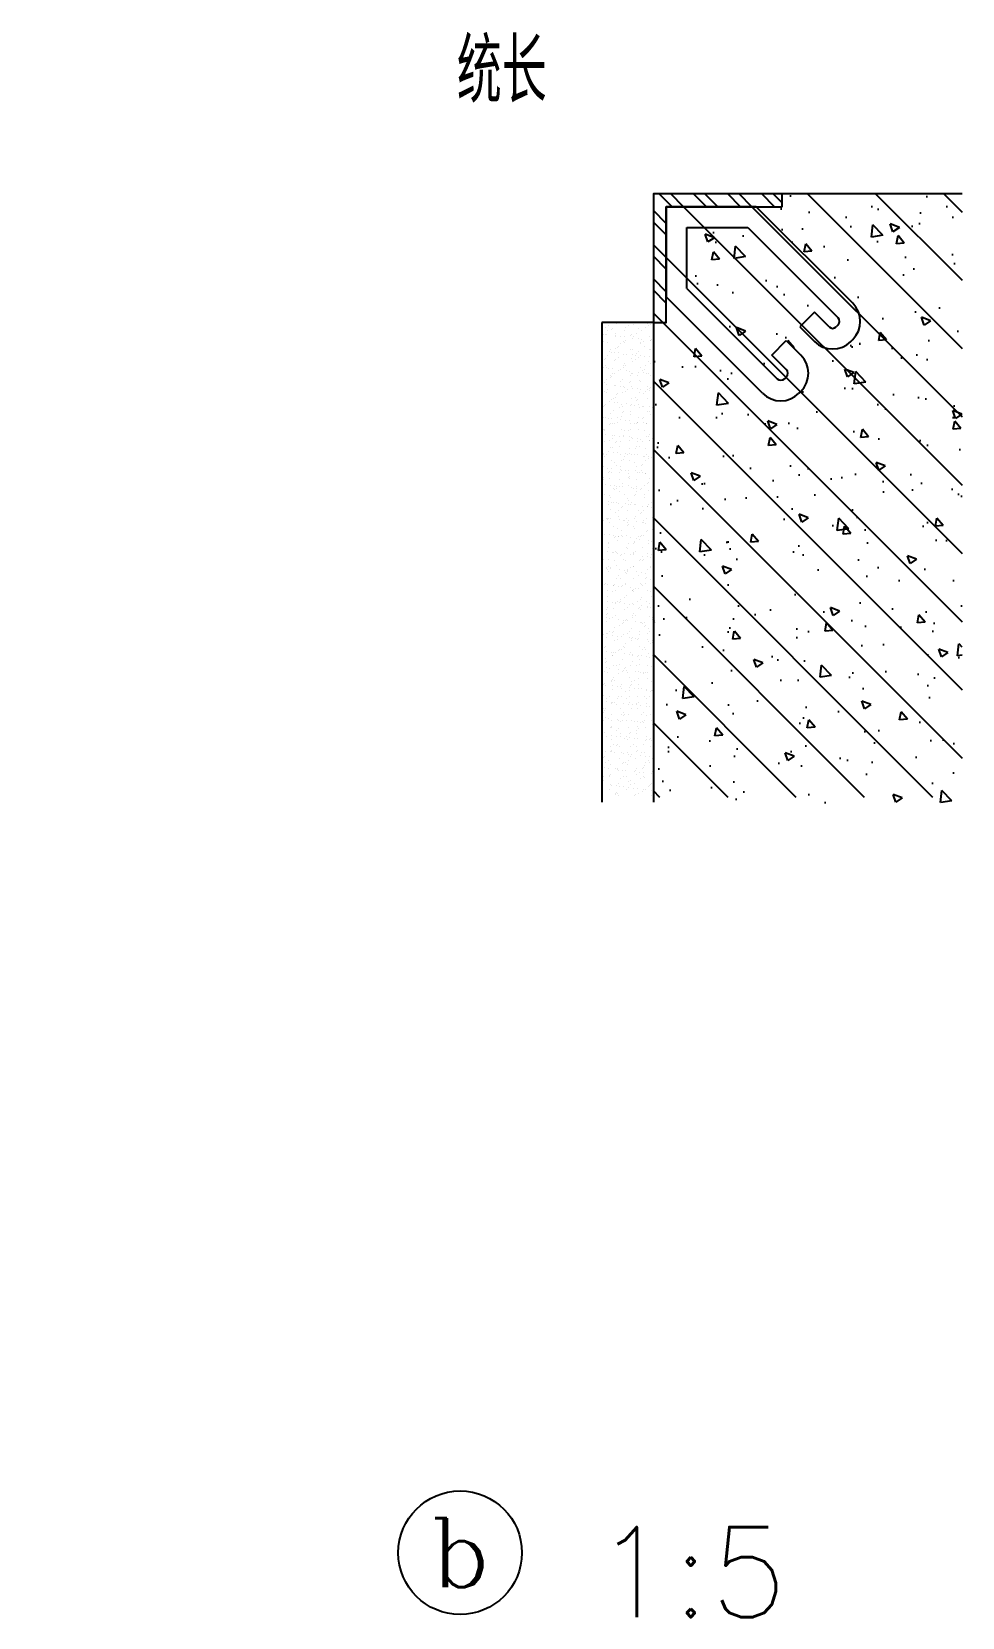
# Model space of a CAD drawing. Extents: x -1348811 to 123514, y -640545 to 749356.
# Drawn here: x -693905 to -690291, y 183161 to 189319 of the extents above; entities that cross this region are included whole.
import ezdxf
from ezdxf.enums import TextEntityAlignment as Align

# ---------------------------------------------------------------- set-up
doc = ezdxf.new("R2010")
doc.units = 0
doc.header["$LTSCALE"] = 10
doc.header["$MEASUREMENT"] = 0
doc.layers.get('0').update_dxf_attribs({"linetype": 'CONTINUOUS'})
doc.layers.get('Defpoints').update_dxf_attribs({"linetype": 'CONTINUOUS'})
for name, color, linetype in [('A-TEXT', 7, 'CONTINUOUS'), ('A_HATCH', 8, 'CONTINUOUS'), ('AXIS', 3, 'CONTINUOUS'), ('AXIS_TEXT', 7, 'CONTINUOUS'), ('DIM_SYMB', 3, 'CONTINUOUS'), ('STAIR', 9, 'CONTINUOUS'), ('TC', 9, 'CONTINUOUS'), ('TEXT', 7, 'CONTINUOUS'), ('wall', 8, 'CONTINUOUS'), ('WINDOW', 4, 'CONTINUOUS')]:
    doc.layers.add(name, color=color, linetype=linetype)
doc.styles.add('COMPLEX', font='COMPLEX')
doc.styles.add('GXM', font='romans', dxfattribs={"width": 0.7, "bigfont": 'hztxt'})
doc.styles.add('HZ', font='romans', dxfattribs={"width": 0.6, "bigfont": 'hztxt'})

# ---------------------------------------------------------------- blocks, each defined once
blk = doc.blocks.new('*X46')
at = {"color": 0}
for p, q in [((231412, 10265), (232616, 11469)), ((231412, 10795), (232086, 11469)), ((231412, 11325), (231556, 11469)), ((231412, 9204), (233577, 11369)), ((231412, 9734), (233047, 11369)), ((231412, 8674), (233712, 10974)), ((231412, 8143), (233738, 10469)), ((231412, 7613), (233812, 10013)), ((231412, 7083), (233812, 9483)), ((231641, 6781), (233812, 8952)), ((232171, 6781), (233812, 8422)), ((232702, 6781), (233812, 7892)), ((233232, 6781), (233812, 7361)), ((233762, 6781), (233812, 6831))]:
    blk.add_line(p, q, dxfattribs=at)
blk = doc.blocks.new('*X47')
at = {"color": 0}
for p, q in [((233838, 10456), (233838, 10456)), ((233841, 10359), (233841, 10359)), ((233850, 10447), (233850, 10447)), ((233859, 10463), (233859, 10463)), ((233871, 10434), (233871, 10434)), ((233885, 10467), (233885, 10467)), ((233886, 10465), (233886, 10465)), ((233906, 10409), (233906, 10409)), ((233929, 10425), (233929, 10425)), ((233947, 10386), (233947, 10386)), ((233966, 10455), (233966, 10455)), ((233969, 10359), (233969, 10359)), ((233972, 10349), (233972, 10349)), ((233979, 10380), (233979, 10380)), ((233988, 10371), (233988, 10371)), ((234006, 10448), (234006, 10448)), ((234027, 10434), (234027, 10434)), ((234037, 10410), (234037, 10410)), ((234040, 10358), (234040, 10358)), ((234066, 10361), (234066, 10361)), ((234101, 10460), (234101, 10460)), ((234103, 10386), (234103, 10386)), ((234104, 10363), (234104, 10363)), ((234106, 10366), (234106, 10366)), ((234129, 10424), (234129, 10424)), ((234139, 10415), (234139, 10415)), ((234161, 10448), (234161, 10448)), ((234165, 10410), (234165, 10410)), ((234174, 10375), (234174, 10375)), ((234182, 10434), (234182, 10434)), ((234182, 10375), (234182, 10375)), ((234200, 10379), (234200, 10379)), ((233829, 10336), (233829, 10336)), ((233832, 10260), (233832, 10260)), ((233837, 10331), (233837, 10331)), ((233838, 10327), (233838, 10327)), ((233845, 10263), (233845, 10263)), ((233882, 10287), (233882, 10287)), ((233890, 10322), (233890, 10322)), ((233905, 10340), (233905, 10340)), ((233909, 10312), (233909, 10312)), ((233911, 10309), (233911, 10309)), ((233931, 10343), (233931, 10343)), ((233931, 10242), (233931, 10242)), ((233940, 10233), (233940, 10233)), ((233973, 10262), (233973, 10262)), ((233987, 10260), (233987, 10260)), ((234018, 10225), (234018, 10225)), ((234032, 10331), (234032, 10331)), ((234040, 10314), (234040, 10314)), ((234046, 10322), (234046, 10322)), ((234067, 10309), (234067, 10309)), ((234082, 10286), (234082, 10286)), ((234086, 10234), (234086, 10234)), ((234091, 10277), (234091, 10277)), ((234108, 10267), (234108, 10267)), ((234112, 10238), (234112, 10238)), ((234134, 10237), (234134, 10237)), ((234143, 10261), (234143, 10261)), ((234152, 10243), (234152, 10243)), ((234168, 10313), (234168, 10313)), ((234202, 10323), (234202, 10323)), ((233817, 10199), (233817, 10199)), ((233834, 10150), (233834, 10150)), ((233843, 10202), (233843, 10202)), ((233848, 10166), (233848, 10166)), ((233872, 10135), (233872, 10135)), ((233883, 10208), (233883, 10208)), ((233883, 10104), (233883, 10104)), ((233912, 10216), (233912, 10216)), ((233915, 10120), (233915, 10120)), ((233931, 10197), (233931, 10197)), ((233951, 10217), (233951, 10217)), ((233952, 10184), (233952, 10184)), ((233976, 10166), (233976, 10166)), ((233977, 10220), (233977, 10220)), ((233984, 10194), (233984, 10194)), ((234028, 10135), (234028, 10135)), ((234034, 10148), (234034, 10148)), ((234043, 10218), (234043, 10218)), ((234043, 10139), (234043, 10139)), ((234046, 10121), (234046, 10121)), ((234064, 10102), (234064, 10102)), ((234086, 10197), (234086, 10197)), ((234086, 10100), (234086, 10100)), ((234107, 10184), (234107, 10184)), ((234111, 10171), (234111, 10171)), ((234132, 10111), (234132, 10111)), ((234158, 10114), (234158, 10114)), ((234171, 10217), (234171, 10217)), ((234174, 10121), (234174, 10121)), ((234183, 10135), (234183, 10135)), ((234184, 10192), (234184, 10192)), ((234193, 10183), (234193, 10183)), ((234198, 10120), (234198, 10120)), ((233815, 10071), (233815, 10071)), ((233836, 10058), (233836, 10058)), ((233851, 10070), (233851, 10070)), ((233863, 10075), (233863, 10075)), ((233889, 10079), (233889, 10079)), ((233893, 10096), (233893, 10096)), ((233912, 10010), (233912, 10010)), ((233919, 10023), (233919, 10023)), ((233929, 10084), (233929, 10084)), ((233936, 10056), (233936, 10056)), ((233971, 10072), (233971, 10072)), ((233979, 10070), (233979, 10070)), ((233986, 10010), (233986, 10010)), ((233992, 10058), (233992, 10058)), ((233995, 10002), (233995, 10002)), ((233997, 10093), (233997, 10093)), ((234023, 10097), (234023, 10097)), ((234049, 10025), (234049, 10025)), ((234068, 10010), (234068, 10010)), ((234110, 9979), (234110, 9979)), ((234114, 10074), (234114, 10074)), ((234117, 9978), (234117, 9978)), ((234127, 10072), (234127, 10072)), ((234136, 10054), (234136, 10054)), ((234145, 10046), (234145, 10046)), ((234148, 10059), (234148, 10059)), ((234177, 10024), (234177, 10024)), ((234178, 9987), (234178, 9987)), ((234189, 10006), (234189, 10006)), ((234204, 9991), (234204, 9991)), ((233836, 9966), (233836, 9966)), ((233841, 9943), (233841, 9943)), ((233845, 9958), (233845, 9958)), ((233854, 9974), (233854, 9974)), ((233856, 9946), (233856, 9946)), ((233857, 9877), (233857, 9877)), ((233877, 9933), (233877, 9933)), ((233888, 9918), (233888, 9918)), ((233909, 9952), (233909, 9952)), ((233922, 9927), (233922, 9927)), ((233935, 9955), (233935, 9955)), ((233938, 9872), (233938, 9872)), ((233947, 9864), (233947, 9864)), ((233953, 9884), (233953, 9884)), ((233975, 9961), (233975, 9961)), ((233982, 9973), (233982, 9973)), ((233985, 9877), (233985, 9877)), ((234011, 9947), (234011, 9947)), ((234032, 9933), (234032, 9933)), ((234039, 9962), (234039, 9962)), ((234043, 9970), (234043, 9970)), ((234053, 9929), (234053, 9929)), ((234069, 9973), (234069, 9973)), ((234088, 9916), (234088, 9916)), ((234098, 9908), (234098, 9908)), ((234108, 9885), (234108, 9885)), ((234120, 9882), (234120, 9882)), ((234141, 9868), (234141, 9868)), ((234156, 9855), (234156, 9855)), ((234167, 9947), (234167, 9947)), ((234180, 9928), (234180, 9928)), ((234188, 9933), (234188, 9933)), ((233820, 9811), (233820, 9811)), ((233837, 9759), (233837, 9759)), ((233841, 9780), (233841, 9780)), ((233846, 9814), (233846, 9814)), ((233860, 9781), (233860, 9781)), ((233887, 9820), (233887, 9820)), ((233890, 9735), (233890, 9735)), ((233896, 9821), (233896, 9821)), ((233917, 9808), (233917, 9808)), ((233925, 9831), (233925, 9831)), ((233928, 9734), (233928, 9734)), ((233955, 9829), (233955, 9829)), ((233981, 9832), (233981, 9832)), ((233988, 9781), (233988, 9781)), ((233991, 9824), (233991, 9824)), ((233993, 9759), (233993, 9759)), ((234021, 9837), (234021, 9837)), ((234041, 9778), (234041, 9778)), ((234050, 9770), (234050, 9770)), ((234052, 9821), (234052, 9821)), ((234056, 9832), (234056, 9832)), ((234059, 9736), (234059, 9736)), ((234073, 9808), (234073, 9808)), ((234089, 9846), (234089, 9846)), ((234093, 9730), (234093, 9730)), ((234115, 9850), (234115, 9850)), ((234123, 9785), (234123, 9785)), ((234149, 9760), (234149, 9760)), ((234184, 9832), (234184, 9832)), ((234187, 9735), (234187, 9735)), ((234191, 9822), (234191, 9822)), ((234200, 9814), (234200, 9814)), ((234202, 9732), (234202, 9732)), ((234208, 9822), (234208, 9822)), ((233864, 9685), (233864, 9685)), ((233866, 9688), (233866, 9688)), ((233878, 9634), (233878, 9634)), ((233892, 9691), (233892, 9691)), ((233899, 9726), (233899, 9726)), ((233931, 9638), (233931, 9638)), ((233933, 9696), (233933, 9696)), ((233936, 9696), (233936, 9696)), ((233943, 9686), (233943, 9686)), ((233958, 9682), (233958, 9682)), ((233991, 9684), (233991, 9684)), ((233993, 9641), (233993, 9641)), ((234001, 9705), (234001, 9705)), ((234002, 9632), (234002, 9632)), ((234027, 9709), (234027, 9709)), ((234033, 9634), (234033, 9634)), ((234062, 9640), (234062, 9640)), ((234068, 9714), (234068, 9714)), ((234092, 9696), (234092, 9696)), ((234113, 9683), (234113, 9683)), ((234126, 9689), (234126, 9689)), ((234136, 9723), (234136, 9723)), ((234143, 9685), (234143, 9685)), ((234152, 9676), (234152, 9676)), ((234162, 9726), (234162, 9726)), ((234189, 9634), (234189, 9634)), ((234190, 9639), (234190, 9639)), ((234196, 9636), (234196, 9636)), ((233821, 9570), (233821, 9570)), ((233842, 9597), (233842, 9597)), ((233842, 9557), (233842, 9557)), ((233845, 9555), (233845, 9555)), ((233852, 9588), (233852, 9588)), ((233867, 9588), (233867, 9588)), ((233870, 9492), (233870, 9492)), ((233895, 9548), (233895, 9548)), ((233912, 9564), (233912, 9564)), ((233918, 9509), (233918, 9509)), ((233934, 9542), (233934, 9542)), ((233938, 9568), (233938, 9568)), ((233945, 9503), (233945, 9503)), ((233954, 9494), (233954, 9494)), ((233977, 9571), (233977, 9571)), ((233979, 9573), (233979, 9573)), ((233995, 9588), (233995, 9588)), ((233998, 9557), (233998, 9557)), ((233998, 9491), (233998, 9491)), ((234045, 9592), (234045, 9592)), ((234047, 9582), (234047, 9582)), ((234065, 9543), (234065, 9543)), ((234073, 9585), (234073, 9585)), ((234074, 9509), (234074, 9509)), ((234095, 9547), (234095, 9547)), ((234104, 9538), (234104, 9538)), ((234114, 9591), (234114, 9591)), ((234130, 9593), (234130, 9593)), ((234133, 9571), (234133, 9571)), ((234133, 9496), (234133, 9496)), ((234148, 9498), (234148, 9498)), ((234154, 9557), (234154, 9557)), ((234182, 9600), (234182, 9600)), ((234193, 9543), (234193, 9543)), ((234208, 9603), (234208, 9603)), ((233824, 9423), (233824, 9423)), ((233847, 9411), (233847, 9411)), ((233850, 9426), (233850, 9426)), ((233862, 9445), (233862, 9445)), ((233873, 9396), (233873, 9396)), ((233883, 9432), (233883, 9432)), ((233891, 9432), (233891, 9432)), ((233897, 9365), (233897, 9365)), ((233937, 9445), (233937, 9445)), ((233959, 9441), (233959, 9441)), ((233959, 9383), (233959, 9383)), ((233985, 9444), (233985, 9444)), ((233998, 9455), (233998, 9455)), ((234001, 9395), (234001, 9395)), ((234017, 9445), (234017, 9445)), ((234025, 9450), (234025, 9450)), ((234038, 9432), (234038, 9432)), ((234047, 9409), (234047, 9409)), ((234057, 9401), (234057, 9401)), ((234068, 9447), (234068, 9447)), ((234093, 9458), (234093, 9458)), ((234100, 9361), (234100, 9361)), ((234114, 9384), (234114, 9384)), ((234119, 9462), (234119, 9462)), ((234136, 9400), (234136, 9400)), ((234160, 9467), (234160, 9467)), ((234173, 9446), (234173, 9446)), ((234194, 9432), (234194, 9432)), ((234196, 9446), (234196, 9446)), ((234198, 9453), (234198, 9453)), ((234207, 9444), (234207, 9444)), ((233843, 9258), (233843, 9258)), ((233870, 9300), (233870, 9300)), ((233876, 9299), (233876, 9299)), ((233896, 9303), (233896, 9303)), ((233902, 9320), (233902, 9320)), ((233906, 9357), (233906, 9357)), ((233923, 9307), (233923, 9307)), ((233937, 9308), (233937, 9308)), ((233941, 9349), (233941, 9349)), ((233944, 9253), (233944, 9253)), ((233950, 9317), (233950, 9317)), ((233999, 9258), (233999, 9258)), ((234000, 9271), (234000, 9271)), ((234004, 9299), (234004, 9299)), ((234005, 9317), (234005, 9317)), ((234009, 9263), (234009, 9263)), ((234031, 9321), (234031, 9321)), ((234058, 9320), (234058, 9320)), ((234071, 9351), (234071, 9351)), ((234071, 9326), (234071, 9326)), ((234075, 9254), (234075, 9254)), ((234079, 9307), (234079, 9307)), ((234139, 9335), (234139, 9335)), ((234139, 9304), (234139, 9304)), ((234150, 9315), (234150, 9315)), ((234155, 9258), (234155, 9258)), ((234159, 9307), (234159, 9307)), ((234165, 9338), (234165, 9338)), ((234199, 9350), (234199, 9350)), ((234203, 9267), (234203, 9267)), ((234203, 9254), (234203, 9254)), ((234206, 9344), (234206, 9344)), ((233848, 9167), (233848, 9167)), ((233849, 9227), (233849, 9227)), ((233859, 9219), (233859, 9219)), ((233879, 9203), (233879, 9203)), ((233884, 9133), (233884, 9133)), ((233902, 9179), (233902, 9179)), ((233916, 9176), (233916, 9176)), ((233942, 9195), (233942, 9195)), ((233942, 9180), (233942, 9180)), ((233947, 9156), (233947, 9156)), ((233952, 9133), (233952, 9133)), ((233961, 9125), (233961, 9125)), ((233963, 9181), (233963, 9181)), ((233983, 9185), (233983, 9185)), ((234007, 9202), (234007, 9202)), ((234039, 9133), (234039, 9133)), ((234051, 9194), (234051, 9194)), ((234052, 9223), (234052, 9223)), ((234077, 9197), (234077, 9197)), ((234078, 9158), (234078, 9158)), ((234098, 9195), (234098, 9195)), ((234102, 9177), (234102, 9177)), ((234111, 9169), (234111, 9169)), ((234117, 9203), (234117, 9203)), ((234119, 9182), (234119, 9182)), ((234142, 9207), (234142, 9207)), ((234155, 9129), (234155, 9129)), ((234185, 9212), (234185, 9212)), ((234195, 9133), (234195, 9133)), ((234206, 9157), (234206, 9157)), ((234211, 9215), (234211, 9215)), ((233815, 9055), (233815, 9055)), ((233827, 9069), (233827, 9069)), ((233828, 9035), (233828, 9035)), ((233848, 9056), (233848, 9056)), ((233854, 9041), (233854, 9041)), ((233854, 9039), (233854, 9039)), ((233882, 9107), (233882, 9107)), ((233886, 9010), (233886, 9010)), ((233894, 9044), (233894, 9044)), ((233904, 8996), (233904, 8996)), ((233924, 9007), (233924, 9007)), ((233950, 9060), (233950, 9060)), ((233962, 9053), (233962, 9053)), ((233983, 9070), (233983, 9070)), ((233988, 9056), (233988, 9056)), ((234004, 9085), (234004, 9085)), ((234004, 9056), (234004, 9056)), ((234010, 9106), (234010, 9106)), ((234013, 9010), (234013, 9010)), ((234029, 9062), (234029, 9062)), ((234054, 9039), (234054, 9039)), ((234063, 9031), (234063, 9031)), ((234080, 9008), (234080, 9008)), ((234081, 9062), (234081, 9062)), ((234097, 9071), (234097, 9071)), ((234107, 8991), (234107, 8991)), ((234123, 9074), (234123, 9074)), ((234138, 9070), (234138, 9070)), ((234145, 9111), (234145, 9111)), ((234149, 9015), (234149, 9015)), ((234159, 9056), (234159, 9056)), ((234164, 9079), (234164, 9079)), ((234205, 9083), (234205, 9083)), ((234209, 9061), (234209, 9061)), ((233818, 8959), (233818, 8959)), ((233867, 8944), (233867, 8944)), ((233874, 8912), (233874, 8912)), ((233888, 8931), (233888, 8931)), ((233889, 8914), (233889, 8914)), ((233900, 8915), (233900, 8915)), ((233913, 8987), (233913, 8987)), ((233940, 8921), (233940, 8921)), ((233953, 8964), (233953, 8964)), ((233957, 8947), (233957, 8947)), ((233964, 8882), (233964, 8882)), ((234006, 8902), (234006, 8902)), ((234008, 8929), (234008, 8929)), ((234016, 8893), (234016, 8893)), ((234017, 8913), (234017, 8913)), ((234023, 8944), (234023, 8944)), ((234034, 8933), (234034, 8933)), ((234044, 8931), (234044, 8931)), ((234075, 8938), (234075, 8938)), ((234084, 8965), (234084, 8965)), ((234087, 8869), (234087, 8869)), ((234120, 8883), (234120, 8883)), ((234143, 8947), (234143, 8947)), ((234152, 8918), (234152, 8918)), ((234157, 8946), (234157, 8946)), ((234166, 8937), (234166, 8937)), ((234169, 8951), (234169, 8951)), ((234179, 8945), (234179, 8945)), ((234200, 8931), (234200, 8931)), ((234209, 8897), (234209, 8897)), ((234210, 8956), (234210, 8956)), ((234212, 8965), (234212, 8965)), ((233821, 8862), (233821, 8862)), ((233824, 8766), (233824, 8766)), ((233849, 8757), (233849, 8757)), ((233852, 8779), (233852, 8779)), ((233856, 8858), (233856, 8858)), ((233865, 8849), (233865, 8849)), ((233892, 8818), (233892, 8818)), ((233908, 8819), (233908, 8819)), ((233909, 8809), (233909, 8809)), ((233920, 8788), (233920, 8788)), ((233929, 8805), (233929, 8805)), ((233946, 8792), (233946, 8792)), ((233956, 8867), (233956, 8867)), ((233959, 8764), (233959, 8764)), ((233960, 8771), (233960, 8771)), ((233968, 8755), (233968, 8755)), ((233987, 8797), (233987, 8797)), ((234005, 8757), (234005, 8757)), ((234020, 8817), (234020, 8817)), ((234054, 8806), (234054, 8806)), ((234059, 8853), (234059, 8853)), ((234063, 8819), (234063, 8819)), ((234080, 8809), (234080, 8809)), ((234085, 8806), (234085, 8806)), ((234090, 8773), (234090, 8773)), ((234109, 8808), (234109, 8808)), ((234118, 8799), (234118, 8799)), ((234121, 8815), (234121, 8815)), ((234155, 8822), (234155, 8822)), ((234160, 8757), (234160, 8757)), ((234162, 8759), (234162, 8759)), ((234189, 8824), (234189, 8824)), ((233813, 8680), (233813, 8680)), ((233818, 8712), (233818, 8712)), ((233828, 8670), (233828, 8670)), ((233831, 8647), (233831, 8647)), ((233857, 8651), (233857, 8651)), ((233861, 8672), (233861, 8672)), ((233889, 8632), (233889, 8632)), ((233895, 8721), (233895, 8721)), ((233898, 8656), (233898, 8656)), ((233898, 8625), (233898, 8625)), ((233911, 8626), (233911, 8626)), ((233948, 8694), (233948, 8694)), ((233963, 8674), (233963, 8674)), ((233966, 8665), (233966, 8665)), ((233969, 8680), (233969, 8680)), ((233992, 8668), (233992, 8668)), ((234011, 8716), (234011, 8716)), ((234023, 8721), (234023, 8721)), ((234026, 8624), (234026, 8624)), ((234033, 8674), (234033, 8674)), ((234045, 8632), (234045, 8632)), ((234061, 8670), (234061, 8670)), ((234070, 8662), (234070, 8662)), ((234094, 8676), (234094, 8676)), ((234101, 8683), (234101, 8683)), ((234104, 8694), (234104, 8694)), ((234114, 8622), (234114, 8622)), ((234125, 8680), (234125, 8680)), ((234127, 8686), (234127, 8686)), ((234158, 8726), (234158, 8726)), ((234161, 8629), (234161, 8629)), ((234167, 8691), (234167, 8691)), ((234201, 8632), (234201, 8632)), ((234211, 8714), (234211, 8714)), ((233813, 8534), (233813, 8534)), ((233831, 8573), (233831, 8573)), ((233833, 8568), (233833, 8568)), ((233854, 8555), (233854, 8555)), ((233877, 8524), (233877, 8524)), ((233901, 8529), (233901, 8529)), ((233903, 8527), (233903, 8527)), ((233920, 8618), (233920, 8618)), ((233930, 8506), (233930, 8506)), ((233944, 8533), (233944, 8533)), ((233963, 8578), (233963, 8578)), ((233966, 8578), (233966, 8578)), ((233988, 8568), (233988, 8568)), ((234010, 8555), (234010, 8555)), ((234012, 8542), (234012, 8542)), ((234013, 8532), (234013, 8532)), ((234022, 8524), (234022, 8524)), ((234029, 8528), (234029, 8528)), ((234038, 8545), (234038, 8545)), ((234079, 8550), (234079, 8550)), ((234085, 8507), (234085, 8507)), ((234097, 8580), (234097, 8580)), ((234144, 8569), (234144, 8569)), ((234147, 8559), (234147, 8559)), ((234164, 8576), (234164, 8576)), ((234164, 8533), (234164, 8533)), ((234165, 8555), (234165, 8555)), ((234173, 8568), (234173, 8568)), ((234173, 8563), (234173, 8563)), ((233814, 8381), (233814, 8381)), ((233815, 8386), (233815, 8386)), ((233834, 8477), (233834, 8477)), ((233837, 8381), (233837, 8381)), ((233856, 8392), (233856, 8392)), ((233863, 8488), (233863, 8488)), ((233872, 8480), (233872, 8480)), ((233873, 8443), (233873, 8443)), ((233894, 8429), (233894, 8429)), ((233904, 8432), (233904, 8432)), ((233916, 8440), (233916, 8440)), ((233924, 8400), (233924, 8400)), ((233950, 8404), (233950, 8404)), ((233965, 8394), (233965, 8394)), ((233969, 8482), (233969, 8482)), ((233970, 8381), (233970, 8381)), ((233972, 8385), (233972, 8385)), ((233975, 8386), (233975, 8386)), ((233990, 8409), (233990, 8409)), ((234029, 8443), (234029, 8443)), ((234032, 8432), (234032, 8432)), ((234050, 8430), (234050, 8430)), ((234058, 8418), (234058, 8418)), ((234066, 8484), (234066, 8484)), ((234084, 8422), (234084, 8422)), ((234100, 8483), (234100, 8483)), ((234103, 8387), (234103, 8387)), ((234116, 8438), (234116, 8438)), ((234125, 8430), (234125, 8430)), ((234125, 8427), (234125, 8427)), ((234126, 8381), (234126, 8381)), ((234167, 8437), (234167, 8437)), ((234168, 8390), (234168, 8390)), ((234185, 8443), (234185, 8443)), ((234193, 8436), (234193, 8436)), ((234206, 8430), (234206, 8430)), ((233815, 8351), (233815, 8351)), ((233824, 8342), (233824, 8342)), ((233835, 8259), (233835, 8259)), ((233840, 8284), (233840, 8284)), ((233855, 8256), (233855, 8256)), ((233861, 8263), (233861, 8263)), ((233868, 8302), (233868, 8302)), ((233902, 8268), (233902, 8268)), ((233908, 8336), (233908, 8336)), ((233914, 8318), (233914, 8318)), ((233918, 8257), (233918, 8257)), ((233935, 8304), (233935, 8304)), ((233970, 8277), (233970, 8277)), ((233975, 8289), (233975, 8289)), ((233996, 8281), (233996, 8281)), ((234011, 8256), (234011, 8256)), ((234018, 8346), (234018, 8346)), ((234036, 8335), (234036, 8335)), ((234036, 8286), (234036, 8286)), ((234068, 8300), (234068, 8300)), ((234069, 8318), (234069, 8318)), ((234077, 8292), (234077, 8292)), ((234090, 8305), (234090, 8305)), ((234104, 8295), (234104, 8295)), ((234106, 8291), (234106, 8291)), ((234121, 8252), (234121, 8252)), ((234130, 8298), (234130, 8298)), ((234166, 8256), (234166, 8256)), ((234171, 8340), (234171, 8340)), ((234171, 8304), (234171, 8304)), ((233819, 8179), (233819, 8179)), ((233820, 8164), (233820, 8164)), ((233843, 8188), (233843, 8188)), ((233881, 8136), (233881, 8136)), ((233895, 8130), (233895, 8130)), ((233907, 8139), (233907, 8139)), ((233911, 8240), (233911, 8240)), ((233914, 8143), (233914, 8143)), ((233927, 8248), (233927, 8248)), ((233948, 8145), (233948, 8145)), ((233954, 8193), (233954, 8193)), ((233970, 8208), (233970, 8208)), ((233975, 8179), (233975, 8179)), ((233978, 8193), (233978, 8193)), ((234016, 8154), (234016, 8154)), ((234020, 8163), (234020, 8163)), ((234029, 8154), (234029, 8154)), ((234039, 8239), (234039, 8239)), ((234042, 8157), (234042, 8157)), ((234042, 8143), (234042, 8143)), ((234051, 8131), (234051, 8131)), ((234082, 8162), (234082, 8162)), ((234109, 8194), (234109, 8194)), ((234110, 8193), (234110, 8193)), ((234131, 8179), (234131, 8179)), ((234150, 8171), (234150, 8171)), ((234170, 8207), (234170, 8207)), ((234174, 8244), (234174, 8244)), ((234176, 8175), (234176, 8175)), ((234177, 8148), (234177, 8148)), ((234180, 8198), (234180, 8198)), ((234207, 8131), (234207, 8131)), ((233813, 8127), (233813, 8127)), ((233839, 8067), (233839, 8067)), ((233847, 8092), (233847, 8092)), ((233860, 8054), (233860, 8054)), ((233870, 8119), (233870, 8119)), ((233879, 8110), (233879, 8110)), ((233917, 8047), (233917, 8047)), ((233923, 8071), (233923, 8071)), ((233927, 8013), (233927, 8013)), ((233953, 8016), (233953, 8016)), ((233972, 8025), (233972, 8025)), ((233981, 8016), (233981, 8016)), ((233982, 8096), (233982, 8096)), ((233994, 8067), (233994, 8067)), ((233994, 8021), (233994, 8021)), ((234015, 8054), (234015, 8054)), ((234045, 8046), (234045, 8046)), ((234062, 8030), (234062, 8030)), ((234073, 8114), (234073, 8114)), ((234088, 8034), (234088, 8034)), ((234091, 8006), (234091, 8006)), ((234112, 8098), (234112, 8098)), ((234123, 8069), (234123, 8069)), ((234129, 8039), (234129, 8039)), ((234132, 8060), (234132, 8060)), ((234150, 8068), (234150, 8068)), ((234171, 8054), (234171, 8054)), ((234175, 8020), (234175, 8020)), ((234180, 8051), (234180, 8051)), ((234196, 8048), (234196, 8048)), ((233819, 7998), (233819, 7998)), ((233822, 7981), (233822, 7981)), ((233831, 7973), (233831, 7973)), ((233850, 7995), (233850, 7995)), ((233853, 7899), (233853, 7899)), ((233859, 8004), (233859, 8004)), ((233875, 7933), (233875, 7933)), ((233879, 7942), (233879, 7942)), ((233900, 7928), (233900, 7928)), ((233920, 7951), (233920, 7951)), ((233924, 7887), (233924, 7887)), ((233936, 8005), (233936, 8005)), ((233973, 7889), (233973, 7889)), ((233985, 8000), (233985, 8000)), ((233988, 7904), (233988, 7904)), ((233999, 7893), (233999, 7893)), ((234025, 7977), (234025, 7977)), ((234035, 7942), (234035, 7942)), ((234040, 7898), (234040, 7898)), ((234048, 7950), (234048, 7950)), ((234056, 7929), (234056, 7929)), ((234075, 7931), (234075, 7931)), ((234084, 7923), (234084, 7923)), ((234108, 7907), (234108, 7907)), ((234116, 8002), (234116, 8002)), ((234119, 7905), (234119, 7905)), ((234127, 7883), (234127, 7883)), ((234134, 7910), (234134, 7910)), ((234175, 7916), (234175, 7916)), ((234183, 7955), (234183, 7955)), ((234190, 7942), (234190, 7942)), ((234211, 7929), (234211, 7929)), ((233820, 7880), (233820, 7880)), ((233827, 7795), (233827, 7795)), ((233839, 7871), (233839, 7871)), ((233856, 7803), (233856, 7803)), ((233865, 7875), (233865, 7875)), ((233905, 7880), (233905, 7880)), ((233919, 7817), (233919, 7817)), ((233923, 7854), (233923, 7854)), ((233934, 7879), (233934, 7879)), ((233940, 7803), (233940, 7803)), ((233976, 7880), (233976, 7880)), ((233977, 7839), (233977, 7839)), ((233991, 7807), (233991, 7807)), ((234019, 7766), (234019, 7766)), ((234027, 7793), (234027, 7793)), ((234036, 7785), (234036, 7785)), ((234046, 7769), (234046, 7769)), ((234051, 7854), (234051, 7854)), ((234075, 7817), (234075, 7817)), ((234086, 7775), (234086, 7775)), ((234096, 7803), (234096, 7803)), ((234122, 7809), (234122, 7809)), ((234132, 7880), (234132, 7880)), ((234154, 7784), (234154, 7784)), ((234177, 7837), (234177, 7837)), ((234180, 7787), (234180, 7787)), ((234186, 7859), (234186, 7859)), ((234186, 7829), (234186, 7829)), ((234189, 7762), (234189, 7762)), ((233817, 7739), (233817, 7739)), ((233825, 7678), (233825, 7678)), ((233859, 7706), (233859, 7706)), ((233861, 7755), (233861, 7755)), ((233877, 7749), (233877, 7749)), ((233885, 7748), (233885, 7748)), ((233886, 7741), (233886, 7741)), ((233911, 7752), (233911, 7752)), ((233927, 7758), (233927, 7758)), ((233929, 7701), (233929, 7701)), ((233930, 7662), (233930, 7662)), ((233952, 7757), (233952, 7757)), ((233960, 7691), (233960, 7691)), ((233979, 7655), (233979, 7655)), ((233981, 7678), (233981, 7678)), ((233988, 7647), (233988, 7647)), ((233994, 7711), (233994, 7711)), ((234016, 7755), (234016, 7755)), ((234054, 7757), (234054, 7757)), ((234058, 7661), (234058, 7661)), ((234066, 7642), (234066, 7642)), ((234080, 7745), (234080, 7745)), ((234092, 7646), (234092, 7646)), ((234115, 7692), (234115, 7692)), ((234125, 7713), (234125, 7713)), ((234129, 7699), (234129, 7699)), ((234132, 7651), (234132, 7651)), ((234137, 7678), (234137, 7678)), ((234139, 7691), (234139, 7691)), ((234172, 7755), (234172, 7755)), ((234182, 7651), (234182, 7651)), ((234193, 7666), (234193, 7666)), ((234200, 7660), (234200, 7660)), ((233822, 7610), (233822, 7610)), ((233829, 7612), (233829, 7612)), ((233838, 7603), (233838, 7603)), ((233844, 7566), (233844, 7566)), ((233862, 7610), (233862, 7610)), ((233863, 7616), (233863, 7616)), ((233865, 7514), (233865, 7514)), ((233866, 7552), (233866, 7552)), ((233882, 7563), (233882, 7563)), ((233901, 7629), (233901, 7629)), ((233931, 7625), (233931, 7625)), ((233931, 7518), (233931, 7518)), ((233933, 7565), (233933, 7565)), ((233957, 7628), (233957, 7628)), ((233997, 7615), (233997, 7615)), ((233998, 7633), (233998, 7633)), ((234000, 7566), (234000, 7566)), ((234000, 7518), (234000, 7518)), ((234021, 7553), (234021, 7553)), ((234032, 7607), (234032, 7607)), ((234057, 7630), (234057, 7630)), ((234061, 7565), (234061, 7565)), ((234082, 7562), (234082, 7562)), ((234091, 7553), (234091, 7553)), ((234112, 7519), (234112, 7519)), ((234128, 7616), (234128, 7616)), ((234131, 7520), (234131, 7520)), ((234134, 7513), (234134, 7513)), ((234138, 7522), (234138, 7522)), ((234156, 7566), (234156, 7566)), ((234177, 7553), (234177, 7553)), ((234178, 7528), (234178, 7528)), ((234196, 7570), (234196, 7570)), ((233834, 7425), (233834, 7425)), ((233842, 7484), (233842, 7484)), ((233869, 7487), (233869, 7487)), ((233869, 7417), (233869, 7417)), ((233885, 7441), (233885, 7441)), ((233906, 7427), (233906, 7427)), ((233909, 7492), (233909, 7492)), ((233936, 7469), (233936, 7469)), ((233940, 7509), (233940, 7509)), ((233941, 7504), (233941, 7504)), ((233977, 7501), (233977, 7501)), ((233984, 7469), (233984, 7469)), ((234003, 7505), (234003, 7505)), ((234004, 7422), (234004, 7422)), ((234034, 7424), (234034, 7424)), ((234041, 7441), (234041, 7441)), ((234043, 7415), (234043, 7415)), ((234044, 7510), (234044, 7510)), ((234062, 7428), (234062, 7428)), ((234064, 7468), (234064, 7468)), ((234097, 7504), (234097, 7504)), ((234134, 7424), (234134, 7424)), ((234158, 7396), (234158, 7396)), ((234184, 7468), (234184, 7468)), ((234184, 7399), (234184, 7399)), ((234193, 7459), (234193, 7459)), ((234196, 7441), (234196, 7441)), ((234199, 7473), (234199, 7473)), ((233821, 7351), (233821, 7351)), ((233826, 7379), (233826, 7379)), ((233872, 7321), (233872, 7321)), ((233883, 7380), (233883, 7380)), ((233889, 7360), (233889, 7360)), ((233893, 7371), (233893, 7371)), ((233915, 7364), (233915, 7364)), ((233925, 7316), (233925, 7316)), ((233936, 7332), (233936, 7332)), ((233939, 7373), (233939, 7373)), ((233942, 7276), (233942, 7276)), ((233946, 7302), (233946, 7302)), ((233955, 7369), (233955, 7369)), ((233982, 7379), (233982, 7379)), ((233986, 7286), (233986, 7286)), ((233995, 7277), (233995, 7277)), ((234007, 7326), (234007, 7326)), ((234023, 7378), (234023, 7378)), ((234049, 7381), (234049, 7381)), ((234067, 7372), (234067, 7372)), ((234070, 7276), (234070, 7276)), ((234081, 7316), (234081, 7316)), ((234086, 7375), (234086, 7375)), ((234090, 7387), (234090, 7387)), ((234102, 7302), (234102, 7302)), ((234136, 7330), (234136, 7330)), ((234137, 7379), (234137, 7379)), ((234138, 7327), (234138, 7327)), ((234145, 7321), (234145, 7321)), ((234189, 7282), (234189, 7282)), ((234202, 7377), (234202, 7377)), ((234204, 7272), (234204, 7272)), ((234205, 7281), (234205, 7281)), ((233815, 7178), (233815, 7178)), ((233826, 7223), (233826, 7223)), ((233831, 7177), (233831, 7177)), ((233836, 7242), (233836, 7242)), ((233845, 7234), (233845, 7234)), ((233866, 7253), (233866, 7253)), ((233867, 7228), (233867, 7228)), ((233875, 7225), (233875, 7225)), ((233888, 7194), (233888, 7194)), ((233935, 7237), (233935, 7237)), ((233938, 7148), (233938, 7148)), ((233945, 7180), (233945, 7180)), ((233961, 7240), (233961, 7240)), ((233966, 7190), (233966, 7190)), ((233987, 7177), (233987, 7177)), ((234001, 7246), (234001, 7246)), ((234010, 7229), (234010, 7229)), ((234022, 7254), (234022, 7254)), ((234039, 7238), (234039, 7238)), ((234069, 7255), (234069, 7255)), ((234073, 7179), (234073, 7179)), ((234088, 7192), (234088, 7192)), ((234095, 7258), (234095, 7258)), ((234098, 7184), (234098, 7184)), ((234121, 7191), (234121, 7191)), ((234136, 7263), (234136, 7263)), ((234141, 7231), (234141, 7231)), ((234141, 7144), (234141, 7144)), ((234142, 7177), (234142, 7177)), ((234178, 7254), (234178, 7254)), ((234208, 7184), (234208, 7184)), ((233818, 7082), (233818, 7082)), ((233841, 7056), (233841, 7056)), ((233846, 7096), (233846, 7096)), ((233850, 7065), (233850, 7065)), ((233871, 7051), (233871, 7051)), ((233872, 7099), (233872, 7099)), ((233878, 7128), (233878, 7128)), ((233881, 7032), (233881, 7032)), ((233907, 7128), (233907, 7128)), ((233913, 7104), (233913, 7104)), ((233947, 7140), (233947, 7140)), ((233949, 7084), (233949, 7084)), ((233981, 7113), (233981, 7113)), ((233991, 7100), (233991, 7100)), ((234006, 7065), (234006, 7065)), ((234007, 7117), (234007, 7117)), ((234013, 7133), (234013, 7133)), ((234016, 7037), (234016, 7037)), ((234027, 7052), (234027, 7052)), ((234041, 7054), (234041, 7054)), ((234047, 7122), (234047, 7122)), ((234050, 7046), (234050, 7046)), ((234063, 7129), (234063, 7129)), ((234076, 7083), (234076, 7083)), ((234115, 7131), (234115, 7131)), ((234141, 7135), (234141, 7135)), ((234144, 7135), (234144, 7135)), ((234147, 7038), (234147, 7038)), ((234162, 7065), (234162, 7065)), ((234182, 7140), (234182, 7140)), ((234183, 7052), (234183, 7052)), ((234191, 7098), (234191, 7098)), ((234200, 7090), (234200, 7090)), ((234212, 7088), (234212, 7088)), ((233821, 6986), (233821, 6986)), ((233824, 6963), (233824, 6963)), ((233884, 6935), (233884, 6935)), ((233890, 7010), (233890, 7010)), ((233891, 6940), (233891, 6940)), ((233892, 6972), (233892, 6972)), ((233899, 7002), (233899, 7002)), ((233912, 6926), (233912, 6926)), ((233918, 6976), (233918, 6976)), ((233943, 6962), (233943, 6962)), ((233947, 7003), (233947, 7003)), ((233952, 6987), (233952, 6987)), ((233959, 6981), (233959, 6981)), ((233993, 6916), (233993, 6916)), ((234002, 6908), (234002, 6908)), ((234019, 6940), (234019, 6940)), ((234027, 6990), (234027, 6990)), ((234046, 6940), (234046, 6940)), ((234053, 6993), (234053, 6993)), ((234067, 6926), (234067, 6926)), ((234080, 6987), (234080, 6987)), ((234093, 7006), (234093, 7006)), ((234094, 6999), (234094, 6999)), ((234103, 7003), (234103, 7003)), ((234143, 6960), (234143, 6960)), ((234150, 6942), (234150, 6942)), ((234152, 6952), (234152, 6952)), ((234161, 7008), (234161, 7008)), ((234188, 7011), (234188, 7011)), ((234196, 6912), (234196, 6912)), ((234202, 6940), (234202, 6940)), ((233824, 6889), (233824, 6889)), ((233827, 6793), (233827, 6793)), ((233830, 6835), (233830, 6835)), ((233832, 6878), (233832, 6878)), ((233842, 6873), (233842, 6873)), ((233852, 6864), (233852, 6864)), ((233870, 6840), (233870, 6840)), ((233887, 6839), (233887, 6839)), ((233895, 6824), (233895, 6824)), ((233931, 6814), (233931, 6814)), ((233938, 6849), (233938, 6849)), ((233952, 6801), (233952, 6801)), ((233955, 6891), (233955, 6891)), ((233958, 6795), (233958, 6795)), ((233964, 6852), (233964, 6852)), ((233988, 6878), (233988, 6878)), ((234005, 6858), (234005, 6858)), ((234022, 6844), (234022, 6844)), ((234045, 6868), (234045, 6868)), ((234073, 6867), (234073, 6867)), ((234083, 6890), (234083, 6890)), ((234086, 6794), (234086, 6794)), ((234087, 6815), (234087, 6815)), ((234095, 6823), (234095, 6823)), ((234099, 6870), (234099, 6870)), ((234104, 6814), (234104, 6814)), ((234108, 6801), (234108, 6801)), ((234140, 6875), (234140, 6875)), ((234143, 6878), (234143, 6878)), ((234153, 6846), (234153, 6846)), ((234208, 6884), (234208, 6884))]:
    blk.add_line(p, q, dxfattribs=at)
blk = doc.blocks.new('*X45')
at = {"color": 0}
for p, q in [((232812, 11399), (232882, 11469)), ((232870, 11369), (232970, 11469)), ((233047, 11369), (233147, 11469)), ((233135, 11369), (233235, 11469)), ((233312, 11369), (233412, 11469)), ((233400, 11369), (233500, 11469)), ((233577, 11369), (233677, 11469)), ((233666, 11369), (233766, 11469)), ((233712, 11239), (233812, 11339)), ((233712, 11150), (233812, 11250)), ((233712, 10974), (233812, 11074)), ((233712, 10885), (233812, 10985)), ((233712, 10708), (233812, 10808)), ((233712, 10620), (233812, 10720)), ((233738, 10469), (233812, 10543))]:
    blk.add_line(p, q, dxfattribs=at)
blk = doc.blocks.new('_AXISO')
blk.add_circle((0, 0), 0.5)
at = {"layer": 'AXIS_TEXT', "style": 'COMPLEX', "width": 1.041667}
blk.add_attdef('A', text='', height=0.56, dxfattribs=at).set_placement((-0.25, -0.28), (0.25, -0.28), align=Align.FIT)

msp = doc.modelspace()

# ---------------------------------------------------------------- hatches: boundary and pattern name
at = {"layer": 'A_HATCH'}
h = msp.add_hatch(dxfattribs=at)
h.set_pattern_fill('AN33C', color=256, scale=500, style=0)
h.set_pattern_definition([(130, (-777026.6, 58080.66), (-358.6301, -31.37607), [37.5, -412.5]), (185, (-777026.6, 58080.66), (69.3757, 376.0961), [30, -330]), (79.5486, (-777056.5, 58078.04), (-289.2547, 344.7198), [31.8701, -350.57106]), (133.8158, (-777026.6, 58180.66), (-533.6205, -82.7595), [56.25, -618.75]), (83.3644, (-777071.07, 58173.76), (-467.3314, 487.059), [47.8051, -525.8565]), (188.8158, (-777026.6, 58180.66), (-467.331, 487.0593), [45, -495]), (159, (-777076.6, 58155.66), (-298.4535, -201.30945), [37.5, -412.5]), (214, (-777076.6, 58155.66), (-121.6577, 362.575), [30, -330]), (108.5486, (-777101.47, 58138.88), (-420.1113, 161.26525), [31.8701, -350.57106]), (142.5, (-777026.6, 58080.66), (-6.07993, 166.44693), [0, -326, 0, -335, 0, -331.25]), (172.5, (-777026.6, 58080.66), (-131.53477, 197.20586), [0, -191, 0, -318.5, 0, -126.25]), (212.5, (-776915.1, 58080.66), (-266.91122, -11.27744), [0, -125, 0, -390, 0, -517.5]), (222.5, (-776865.1, 58080.66), (-291.5931, 50.0525), [0, -162.5, 0, -259, 0, -367.5])])
h.paths.add_polyline_path([(-690814.7, 188089.2, 0.252507), (-690723.7, 188116.4), (-690716.6, 188123.5, 0.414214), (-690716.6, 188264.9), (-691090.9, 188639.2), (-690990.9, 188639.2), (-690990.9, 188689.2), (-690290.9, 188689.2), (-690290.9, 187211.8), (-690814.7, 187211.8)])
h.paths.add_polyline_path([(-691490.9, 188189.2), (-691440.9, 188189.2), (-691440.9, 188289.2), (-691066.6, 187914.9, 0.414214), (-690925.2, 187914.9), (-690918.1, 187922, 0.414214), (-690918.1, 188063.4), (-690974.7, 188120), (-691031.3, 188063.4), (-690974.7, 188006.8, -0.490314), (-690978.7, 187975.5, -0.490314), (-691010.1, 187971.5), (-691360.9, 188322.3), (-691360.9, 188559.2), (-691124, 188559.2), (-690773.2, 188208.4, -0.490314), (-690777.2, 188177, -0.490314), (-690808.6, 188173), (-690865.1, 188229.6), (-690921.7, 188173), (-690865.1, 188116.4, 0.146395), (-690814.7, 188089.2), (-690814.7, 187211.8), (-690290.9, 187211.8), (-690290.9, 186325.1), (-691490.9, 186326.8)])

# ---------------------------------------------------------------- linework, layer by layer
msp.add_lwpolyline([(-690990.9, 188639.2), (-690990.9, 188689.2), (-691490.9, 188689.2), (-691490.9, 188189.2), (-691440.9, 188189.2), (-691440.9, 188639.2)], close=True)
at = {"layer": 'Defpoints', "color": 0, "linetype": 'ByBlock'}
for p in [(-690990.9, 188689.2), (-690690.9, 188689.2), (-691490.9, 188463.3), (-690990.9, 188463.3), (-691440.9, 188289.2), (-691016.6, 187864.9)]:
    msp.add_point(p, dxfattribs=at)
at = {"layer": 'DIM_SYMB'}
msp.add_lwpolyline([(-693885.5, 186447.7, 0, 0, 0), (-692116, 186447.7, 0, 0, 0), (-691716.4, 186666, 40, 0, 0), (-691584.8, 186737.9, 0, 0, 0)], format="xyseb", dxfattribs=at)
at = {"layer": 'STAIR'}
for p, q in [((-691090.9, 188639.2), (-691440.9, 188639.2)), ((-691440.9, 188639.2), (-691440.9, 188289.2)), ((-690716.6, 188264.9), (-691090.9, 188639.2)), ((-691360.9, 188322.3), (-691360.9, 188559.2)), ((-691360.9, 188559.2), (-691124, 188559.2)), ((-691124, 188559.2), (-690773.2, 188208.4)), ((-691360.9, 188322.3), (-691010.1, 187971.5)), ((-691066.6, 187914.9), (-691440.9, 188289.2)), ((-690865.1, 188229.6), (-690921.7, 188173)), ((-690808.6, 188173), (-690865.1, 188229.6)), ((-690921.7, 188173), (-690865.1, 188116.4)), ((-690773.2, 188180.1), (-690780.3, 188173)), ((-691031.3, 188063.4), (-690974.7, 188120)), ((-690974.7, 188120), (-690918.1, 188063.4)), ((-690723.7, 188116.4), (-690716.6, 188123.5)), ((-690974.7, 188006.8), (-691031.3, 188063.4)), ((-690981.8, 187971.5), (-690974.7, 187978.6)), ((-690918.1, 187922), (-690925.2, 187914.9))]:
    msp.add_line(p, q, dxfattribs=at)
for centre, radius, start, end in [((-690787.3, 188194.2), 100, 315, 45), ((-690787.3, 188194.2), 20, 315, 45), ((-690794.4, 188187.1), 20, 225, 315), ((-690794.4, 188187.1), 100, 225, 315), ((-690988.8, 187992.7), 20, 315, 45), ((-690988.8, 187992.7), 100, 315, 45), ((-690995.9, 187985.6), 20, 225, 315), ((-690995.9, 187985.6), 100, 225, 315)]:
    msp.add_arc(centre, radius, start, end, dxfattribs=at)
at = {"layer": 'wall'}
for p, q in [((-691490.9, 188689.2), (-691490.9, 186326.8)), ((-690290.9, 188689.2), (-691490.9, 188689.2))]:
    msp.add_line(p, q, dxfattribs=at)
at = {"layer": 'WINDOW'}
for p, q in [((-691690.9, 188189.2), (-691690.9, 186326.8)), ((-691490.9, 188189.2), (-691690.9, 188189.2))]:
    msp.add_line(p, q, dxfattribs=at)

# ---------------------------------------------------------------- block references
at = {"layer": 'A_HATCH', "xscale": -0.5, "yscale": 0.5, "zscale": 0.5}
for name in ['*X46', '*X47']:
    msp.add_blockref(name, (-574584.7, 182954.8), dxfattribs=at)
at = {"layer": 'AXIS', "ltscale": 100}
ref = msp.add_blockref('_AXISO', (-692241.5, 183412), dxfattribs=dict(at, xscale=480, yscale=480, zscale=479.9999999999998))
ref.add_attrib('A', 'b', dxfattribs={"layer": 'AXIS_TEXT', "height": 268.8, "style": 'COMPLEX', "width": 1.171875}).set_placement((-692361.5, 183277.6), (-692121.5, 183277.6), align=Align.FIT)
at = {"layer": 'TC', "xscale": -0.5, "yscale": 0.5, "zscale": 0.5}
msp.add_blockref('*X45', (-574584.7, 182954.8), dxfattribs=at)

# ---------------------------------------------------------------- texts
at = {"layer": 'A-TEXT', "ltscale": 10, "style": 'HZ'}
msp.add_text('1:5', height=350, dxfattribs=at).set_placement((-691720.3, 183161.2))
at = {"layer": 'TEXT', "style": 'GXM', "width": 0.7}
msp.add_text('统长', height=249.48, dxfattribs=at).set_placement((-692254.3, 189042.5))

doc.saveas('drawing.dxf')
